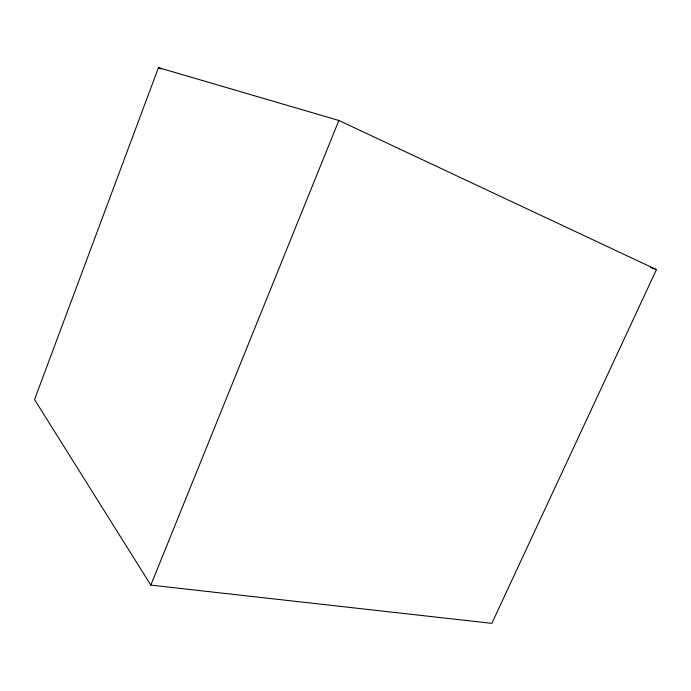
<?xml version="1.0" encoding="UTF-8"?>
<svg xmlns="http://www.w3.org/2000/svg" width="691" height="691" viewBox="0 0 691 691"><rect width="100%" height="100%" fill="white"/><g stroke="black" fill="none" stroke-linecap="round" stroke-linejoin="round"><path stroke-width="1.04" d="M158.464 67.64L34.55 399.579L150.837 585.122L491.837 623.36L656.45 269.594L338.866 120.467L158.464 67.64L161.418 68.962M150.837 585.122L338.866 120.467M650.361 267.434L656.45 269.594"/></g></svg>
